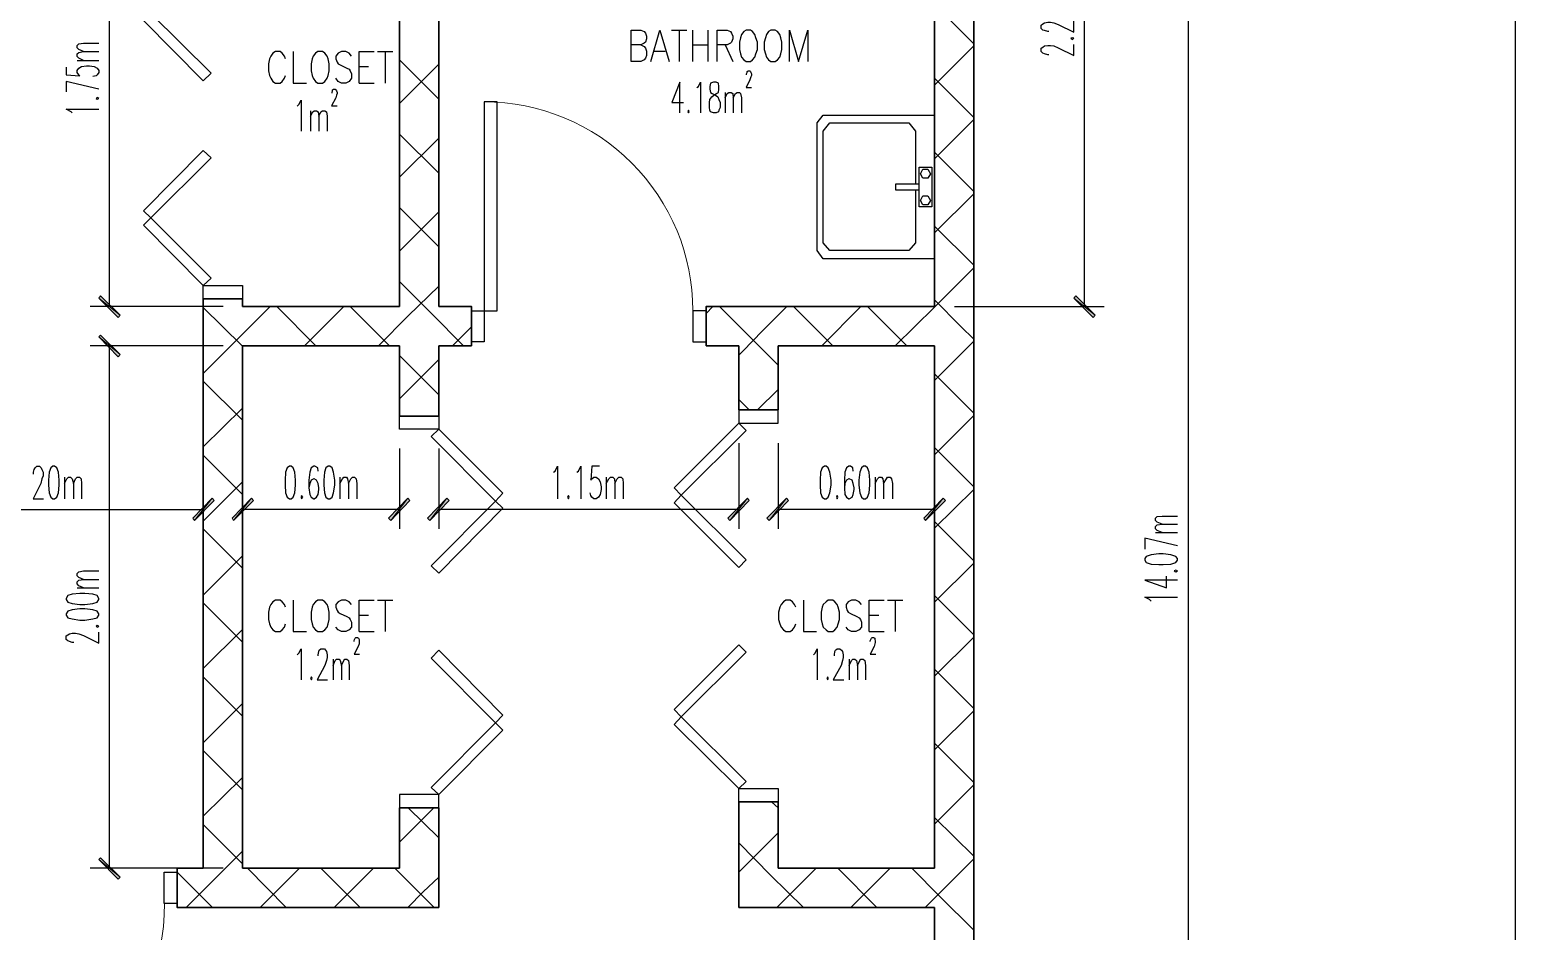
# Model space of a CAD drawing. Header units: millimetres. Extents: x -102235 to 28000, y -9692 to 28742.
# Drawn here: x -73533 to -62154, y 7694 to 14596 of the extents above; entities that cross this region are included whole.
import ezdxf

# ---------------------------------------------------------------- set-up
doc = ezdxf.new("R2010")
doc.units = ezdxf.units.MM
doc.header["$MEASUREMENT"] = 0
for name, color, linetype, lineweight in [('Drawing & Figure_Pen_No__1', 7, 'Continuous', 13), ('Drawing & Figure_Pen_No__141', 7, 'Continuous', 20), ('Drawing & Figure_Pen_No__41', 7, 'Continuous', 25), ('Drawing & Figure_Pen_No__7', 7, 'Continuous', 35)]:
    doc.layers.add(name, color=color, linetype=linetype, lineweight=lineweight)

msp = doc.modelspace()

# ---------------------------------------------------------------- hatches: boundary and pattern name
at = {"layer": 'Drawing & Figure_Pen_No__1', "linetype": 'Continuous', "lineweight": 0, "true_color": 0x000000}
for points in [[(-72991, 12558), (-73004, 12541), (-72839, 12410)], [(-73004, 12541), (-72856, 12393), (-72839, 12410)], [(-65519, 12558), (-65536, 12541), (-65371, 12410)], [(-65536, 12541), (-65388, 12393), (-65371, 12410)], [(-72839, 12109), (-72991, 12258), (-73004, 12245)], [(-72856, 12092), (-72839, 12109), (-73004, 12245)], [(-72284, 10856), (-72271, 10839), (-72136, 11009)], [(-72271, 10839), (-72119, 10992), (-72136, 11009)], [(-71835, 11009), (-71983, 10856), (-71971, 10839)], [(-71818, 10992), (-71835, 11009), (-71971, 10839)], [(-70785, 10856), (-70768, 10839), (-70637, 11009)], [(-70768, 10839), (-70620, 10992), (-70637, 11009)], [(-70337, 11009), (-70485, 10856), (-70468, 10839)], [(-70320, 10992), (-70337, 11009), (-70468, 10839)], [(-68186, 10856), (-68169, 10839), (-68034, 11009)], [(-68169, 10839), (-68021, 10992), (-68034, 11009)], [(-67737, 11009), (-67886, 10856), (-67869, 10839)], [(-67720, 10992), (-67737, 11009), (-67869, 10839)], [(-66683, 10856), (-66671, 10839), (-66535, 11009)], [(-66671, 10839), (-66518, 10992), (-66535, 11009)], [(-72991, 8257), (-73004, 8244), (-72839, 8109)], [(-73004, 8244), (-72856, 8092), (-72839, 8109)]]:
    msp.add_hatch(color=18, dxfattribs=at).paths.add_polyline_path(points)

# ---------------------------------------------------------------- linework, layer by layer
at = {"layer": 'Drawing & Figure_Pen_No__1', "linetype": 'Continuous', "flags": 128}
for points in [[(-68453, 12446, 0.414214), (-70051, 14044)], [(-74301, 6107, 0.414214), (-72500, 7908)]]:
    msp.add_lwpolyline(points, format="xyb", dxfattribs=at)
for points in [[(-72991, 12558), (-73004, 12541), (-72839, 12410)], [(-73004, 12541), (-72839, 12410), (-72856, 12393)], [(-65519, 12558), (-65536, 12541), (-65371, 12410)], [(-65536, 12541), (-65371, 12410), (-65388, 12393)], [(-72839, 12109), (-73004, 12245), (-72991, 12258)], [(-72856, 12092), (-72839, 12109), (-73004, 12245)], [(-72284, 10856), (-72271, 10839), (-72136, 11009)], [(-72271, 10839), (-72136, 11009), (-72119, 10992)], [(-71835, 11009), (-71971, 10839), (-71983, 10856)], [(-71818, 10992), (-71835, 11009), (-71971, 10839)], [(-70785, 10856), (-70768, 10839), (-70637, 11009)], [(-70768, 10839), (-70637, 11009), (-70620, 10992)], [(-70337, 11009), (-70468, 10839), (-70485, 10856)], [(-70320, 10992), (-70337, 11009), (-70468, 10839)], [(-68186, 10856), (-68169, 10839), (-68034, 11009)], [(-68169, 10839), (-68034, 11009), (-68021, 10992)], [(-67737, 11009), (-67869, 10839), (-67886, 10856)], [(-67720, 10992), (-67737, 11009), (-67869, 10839)], [(-66683, 10856), (-66671, 10839), (-66535, 11009)], [(-66671, 10839), (-66535, 11009), (-66518, 10992)], [(-72991, 8257), (-73004, 8244), (-72839, 8109)], [(-73004, 8244), (-72839, 8109), (-72856, 8092)]]:
    msp.add_lwpolyline(points, close=True, dxfattribs=at)
at = {"layer": 'Drawing & Figure_Pen_No__141', "linetype": 'Continuous', "flags": 128}
for points in [[(-66302, 14489), (-66603, 14789)], [(-66603, 14171), (-66302, 14472)], [(-70400, 14065), (-70701, 14366)], [(-70701, 14031), (-70400, 14332)], [(-66302, 13925), (-66603, 14226)], [(-66603, 13608), (-66302, 13909)], [(-70400, 13498), (-70701, 13798)], [(-70701, 13468), (-70400, 13765)], [(-66302, 13358), (-66603, 13659)], [(-66603, 13041), (-66302, 13341)], [(-70400, 12935), (-70701, 13235)], [(-70701, 12901), (-70400, 13202)], [(-66302, 12795), (-66603, 13092)], [(-66603, 12473), (-66302, 12774)], [(-70455, 12423), (-70701, 12668)], [(-70633, 12406), (-70400, 12634)], [(-72204, 12533), (-72195, 12537)], [(-66302, 12228), (-66400, 12325), (-66603, 12528)], [(-71903, 12173), (-72055, 12325), (-72204, 12469)], [(-71933, 12236), (-71691, 12478)], [(-71340, 12177), (-71641, 12478)], [(-71429, 12177), (-71128, 12478)], [(-70777, 12177), (-71078, 12478)], [(-70862, 12177), (-70633, 12406)], [(-70210, 12177), (-70455, 12423)], [(-68351, 12423), (-68300, 12478)], [(-68000, 12228), (-68250, 12478)], [(-67962, 12245), (-67953, 12258), (-67733, 12478)], [(-67382, 12177), (-67682, 12478)], [(-67466, 12177), (-67166, 12478)], [(-66815, 12177), (-67115, 12478)], [(-66903, 12177), (-66603, 12473)], [(-70294, 12177), (-70150, 12321)], [(-72204, 11965), (-71933, 12236)], [(-68101, 12105), (-67962, 12245)], [(-67801, 12029), (-68000, 12228)], [(-66603, 11910), (-66302, 12211)], [(-70400, 11800), (-70701, 12101)], [(-70701, 11771), (-70400, 12071)], [(-66302, 11661), (-66603, 11961)], [(-71903, 11606), (-72204, 11906)], [(-67958, 11686), (-67801, 11843)], [(-68021, 11686), (-68101, 11766)], [(-72204, 11402), (-71903, 11699)], [(-66603, 11343), (-66302, 11644)], [(-66302, 11098), (-66603, 11398)], [(-71903, 11038), (-72204, 11339)], [(-72204, 10835), (-71903, 11136)], [(-66603, 10780), (-66302, 11076)], [(-66302, 10530), (-66603, 10831)], [(-71903, 10475), (-72204, 10776)], [(-72204, 10268), (-71903, 10568)], [(-66603, 10213), (-66302, 10513)], [(-66302, 9963), (-66603, 10264)], [(-71903, 9908), (-72204, 10209)], [(-72204, 9705), (-71903, 10005)], [(-66603, 9646), (-66302, 9946)], [(-66302, 9400), (-66603, 9701)], [(-71903, 9341), (-72204, 9641)], [(-72204, 9138), (-71903, 9438)], [(-66603, 9083), (-66302, 9383)], [(-66302, 8833), (-66603, 9133)], [(-71903, 8778), (-72204, 9078)], [(-72204, 8575), (-71903, 8871)], [(-66603, 8515), (-66302, 8816)], [(-67801, 8638), (-67852, 8685)], [(-70701, 8376), (-70438, 8638)], [(-70400, 8409), (-70633, 8638)], [(-66302, 8270), (-66603, 8566)], [(-71903, 8210), (-72204, 8511)], [(-68101, 8147), (-67801, 8448)], [(-72089, 8122), (-71903, 8308)], [(-67856, 8122), (-68101, 8371)], [(-66527, 8024), (-66302, 8249)], [(-72132, 7876), (-72403, 8147)], [(-72335, 7876), (-72089, 8122)], [(-71569, 7876), (-71865, 8177)], [(-71768, 7876), (-71467, 8177)], [(-71001, 7876), (-71302, 8177)], [(-71200, 7876), (-70900, 8177)], [(-70434, 7876), (-70735, 8177)], [(-70519, 7995), (-70400, 8109)], [(-67606, 7876), (-67856, 8122)], [(-67809, 7876), (-67509, 8177)], [(-67043, 7876), (-67344, 8177)], [(-67242, 7876), (-66942, 8177)], [(-66561, 7961), (-66776, 8177)], [(-70637, 7876), (-70519, 7995)], [(-66675, 7876), (-66527, 8024)], [(-66302, 7702), (-66561, 7961)]]:
    msp.add_lwpolyline(points, dxfattribs=at)
at = {"layer": 'Drawing & Figure_Pen_No__41', "linetype": 'Continuous', "flags": 128}
for points in [[(-62154, 28742), (-62154, -9692)], [(-64660, 24619), (-64660, -3524)], [(-65456, 16876), (-65456, 12478)], [(-72923, 15974), (-72923, 12478)], [(-68851, 14480), (-68825, 14467), (-68817, 14455), (-68808, 14433), (-68808, 14400), (-68817, 14378), (-68825, 14366), (-68851, 14353), (-68927, 14353), (-68927, 14594), (-68851, 14594), (-68825, 14582), (-68817, 14569), (-68808, 14548), (-68808, 14527), (-68817, 14501), (-68825, 14493), (-68851, 14480), (-68927, 14480)], [(-68775, 14353), (-68707, 14594), (-68635, 14353)], [(-68618, 14594), (-68499, 14594)], [(-68559, 14594), (-68559, 14353)], [(-68457, 14594), (-68457, 14353)], [(-68339, 14594), (-68339, 14353)], [(-68267, 14353), (-68267, 14594), (-68190, 14594), (-68165, 14582), (-68157, 14569), (-68148, 14548), (-68148, 14527), (-68157, 14501), (-68165, 14493), (-68190, 14480), (-68267, 14480)], [(-67712, 14353), (-67712, 14594), (-67644, 14353), (-67572, 14594), (-67572, 14353)], [(-65727, 14582), (-65735, 14582), (-65760, 14590), (-65773, 14594), (-65786, 14607), (-65786, 14632), (-65773, 14641), (-65760, 14649), (-65735, 14654), (-65714, 14654), (-65688, 14649), (-65655, 14637), (-65536, 14577), (-65536, 14662)], [(-73122, 14429), (-73156, 14446), (-73169, 14459), (-73169, 14476), (-73156, 14489), (-73122, 14493), (-73004, 14493)], [(-68457, 14480), (-68339, 14480)], [(-68207, 14480), (-68148, 14353)], [(-65727, 14404), (-65735, 14404), (-65760, 14412), (-65773, 14417), (-65786, 14429), (-65786, 14455), (-65773, 14463), (-65760, 14472), (-65735, 14476), (-65714, 14476), (-65688, 14472), (-65655, 14459), (-65536, 14400), (-65536, 14484)], [(-73122, 14362), (-73156, 14378), (-73169, 14391), (-73169, 14412), (-73156, 14421), (-73122, 14429), (-73004, 14429)], [(-73169, 14362), (-73004, 14362)], [(-71573, 14374), (-71581, 14395), (-71598, 14417), (-71615, 14429), (-71649, 14429), (-71670, 14417), (-71687, 14395), (-71696, 14374), (-71704, 14336), (-71704, 14281), (-71696, 14247), (-71687, 14226), (-71670, 14201), (-71649, 14188), (-71615, 14188), (-71598, 14201), (-71581, 14226), (-71573, 14247)], [(-71514, 14429), (-71514, 14188), (-71412, 14188)], [(-71069, 14395), (-71086, 14417), (-71111, 14429), (-71145, 14429), (-71171, 14417), (-71188, 14395), (-71188, 14374), (-71179, 14349), (-71171, 14336), (-71154, 14328), (-71103, 14302), (-71086, 14294), (-71078, 14281), (-71069, 14260), (-71069, 14226), (-71086, 14201), (-71111, 14188), (-71145, 14188), (-71171, 14201), (-71188, 14226)], [(-71010, 14188), (-71010, 14429), (-70895, 14429)], [(-70870, 14429), (-70752, 14429)], [(-70811, 14429), (-70811, 14188)], [(-68749, 14433), (-68665, 14433)], [(-73253, 14311), (-73253, 14251), (-73148, 14243), (-73156, 14251), (-73169, 14268), (-73169, 14285), (-73156, 14302), (-73135, 14315), (-73097, 14319), (-73076, 14319), (-73038, 14315), (-73016, 14302), (-73004, 14285), (-73004, 14268), (-73016, 14251), (-73025, 14243), (-73050, 14239)], [(-71010, 14315), (-70938, 14315)], [(-68042, 14251), (-68042, 14260), (-68038, 14268), (-68038, 14277), (-68030, 14281), (-68017, 14281), (-68013, 14277), (-68008, 14268), (-68004, 14260), (-68004, 14247), (-68008, 14235), (-68017, 14213), (-68046, 14154), (-68004, 14154)], [(-73004, 14141), (-73253, 14201), (-73253, 14120)], [(-71217, 14112), (-71217, 14116), (-71213, 14129), (-71213, 14137), (-71205, 14141), (-71192, 14141), (-71188, 14137), (-71183, 14129), (-71179, 14116), (-71179, 14108), (-71183, 14095), (-71188, 14074), (-71221, 14014), (-71179, 14014)], [(-71010, 14188), (-70895, 14188)], [(-68554, 13959), (-68554, 14196), (-68614, 14040), (-68525, 14040)], [(-68423, 14154), (-68411, 14163), (-68394, 14196), (-68394, 13959)], [(-68207, 14116), (-68207, 13959)], [(-68207, 14074), (-68190, 14108), (-68178, 14116), (-68161, 14116), (-68148, 14108), (-68144, 14074), (-68144, 13959)], [(-68144, 14074), (-68127, 14108), (-68114, 14116), (-68097, 14116), (-68089, 14108), (-68080, 14074), (-68080, 13959)], [(-71484, 14010), (-71471, 14023), (-71454, 14057), (-71454, 13820)], [(-73207, 13959), (-73215, 13968), (-73253, 13989), (-73004, 13989)], [(-71382, 13976), (-71382, 13820)], [(-71382, 13934), (-71365, 13968), (-71353, 13976), (-71336, 13976), (-71323, 13968), (-71319, 13934), (-71319, 13820)], [(-71319, 13934), (-71302, 13968), (-71289, 13976), (-71272, 13976), (-71260, 13968), (-71255, 13934), (-71255, 13820)], [(-66747, 13367), (-66747, 12965), (-66798, 12905), (-67403, 12905), (-67454, 12965), (-67454, 13820), (-67403, 13883), (-66798, 13883), (-66747, 13820), (-66747, 13417)], [(-66721, 13367), (-66899, 13367), (-66899, 13417), (-66721, 13417)], [(-72051, 12478), (-73071, 12478)], [(-66450, 12478), (-65303, 12478)], [(-72051, 12177), (-73071, 12177)], [(-72923, 12177), (-72923, 8177)], [(-72204, 11910), (-72204, 10776)], [(-71903, 11411), (-71903, 10776)], [(-70701, 11390), (-70701, 10776)], [(-70400, 11390), (-70400, 10776)], [(-68101, 11432), (-68101, 10776)], [(-67801, 11432), (-67801, 10776)], [(-66603, 11428), (-66603, 10776)], [(-73503, 11195), (-73503, 11208), (-73499, 11229), (-73491, 11242), (-73478, 11254), (-73457, 11254), (-73444, 11242), (-73440, 11229), (-73431, 11208), (-73431, 11182), (-73440, 11157), (-73448, 11123), (-73507, 11004), (-73427, 11004)], [(-73266, 11170), (-73266, 11004)], [(-73266, 11123), (-73249, 11157), (-73237, 11170), (-73220, 11170), (-73207, 11157), (-73198, 11123), (-73198, 11004)], [(-73198, 11123), (-73181, 11157), (-73169, 11170), (-73152, 11170), (-73139, 11157), (-73135, 11123), (-73135, 11004)], [(-71323, 11216), (-71327, 11242), (-71348, 11254), (-71357, 11254), (-71378, 11242), (-71387, 11208), (-71395, 11148), (-71395, 11089), (-71387, 11038), (-71378, 11017), (-71357, 11004), (-71353, 11004), (-71336, 11017), (-71323, 11038), (-71319, 11076), (-71319, 11089), (-71323, 11123), (-71336, 11148), (-71353, 11157), (-71357, 11157), (-71378, 11148), (-71387, 11123), (-71395, 11089)], [(-71158, 11170), (-71158, 11004)], [(-71158, 11123), (-71137, 11157), (-71128, 11170), (-71107, 11170), (-71099, 11157), (-71090, 11123), (-71090, 11004)], [(-71090, 11123), (-71073, 11157), (-71061, 11170), (-71044, 11170), (-71031, 11157), (-71027, 11123), (-71027, 11004)], [(-69520, 11208), (-69507, 11216), (-69490, 11254), (-69490, 11004)], [(-69342, 11208), (-69329, 11216), (-69312, 11254), (-69312, 11004)], [(-69168, 11254), (-69228, 11254), (-69236, 11148), (-69228, 11157), (-69211, 11170), (-69194, 11170), (-69177, 11157), (-69164, 11136), (-69156, 11098), (-69156, 11076), (-69164, 11038), (-69177, 11017), (-69194, 11004), (-69211, 11004), (-69228, 11017), (-69236, 11030), (-69240, 11051)], [(-69117, 11170), (-69117, 11004)], [(-69117, 11123), (-69096, 11157), (-69084, 11170), (-69067, 11170), (-69054, 11157), (-69050, 11123), (-69050, 11004)], [(-69050, 11123), (-69033, 11157), (-69020, 11170), (-69003, 11170), (-68990, 11157), (-68986, 11123), (-68986, 11004)], [(-67225, 11216), (-67229, 11242), (-67246, 11254), (-67259, 11254), (-67276, 11242), (-67289, 11208), (-67293, 11148), (-67293, 11089), (-67289, 11038), (-67276, 11017), (-67259, 11004), (-67255, 11004), (-67234, 11017), (-67225, 11038), (-67217, 11076), (-67217, 11089), (-67225, 11123), (-67234, 11148), (-67255, 11157), (-67259, 11157), (-67276, 11148), (-67289, 11123), (-67293, 11089)], [(-67056, 11170), (-67056, 11004)], [(-67056, 11123), (-67039, 11157), (-67026, 11170), (-67009, 11170), (-66997, 11157), (-66992, 11123), (-66992, 11004)], [(-66992, 11123), (-66971, 11157), (-66963, 11170), (-66942, 11170), (-66933, 11157), (-66925, 11123), (-66925, 11004)], [(-74604, 10924), (-72204, 10924)], [(-70701, 10924), (-71903, 10924)], [(-68101, 10924), (-70400, 10924)], [(-66603, 10924), (-67801, 10924)], [(-64859, 10810), (-64897, 10827), (-64910, 10839), (-64910, 10856), (-64897, 10869), (-64859, 10873), (-64740, 10873)], [(-64740, 10645), (-64990, 10704), (-64990, 10619)], [(-64859, 10746), (-64897, 10763), (-64910, 10776), (-64910, 10793), (-64897, 10806), (-64859, 10810), (-64740, 10810)], [(-64910, 10746), (-64740, 10746)], [(-73122, 10386), (-73156, 10403), (-73169, 10416), (-73169, 10433), (-73156, 10446), (-73122, 10454), (-73004, 10454)], [(-73122, 10323), (-73156, 10340), (-73169, 10353), (-73169, 10369), (-73156, 10382), (-73122, 10386), (-73004, 10386)], [(-64740, 10382), (-64990, 10382), (-64825, 10323), (-64825, 10412)], [(-73169, 10323), (-73004, 10323)], [(-64943, 10221), (-64956, 10234), (-64990, 10251), (-64740, 10251)], [(-71573, 10175), (-71581, 10196), (-71598, 10217), (-71615, 10230), (-71649, 10230), (-71670, 10217), (-71687, 10196), (-71696, 10175), (-71704, 10137), (-71704, 10082), (-71696, 10048), (-71687, 10022), (-71670, 10001), (-71649, 9988), (-71615, 9988), (-71598, 10001), (-71581, 10022), (-71573, 10048)], [(-71514, 10230), (-71514, 9988), (-71412, 9988)], [(-71069, 10196), (-71086, 10217), (-71111, 10230), (-71145, 10230), (-71171, 10217), (-71188, 10196), (-71188, 10175), (-71179, 10149), (-71171, 10137), (-71154, 10128), (-71103, 10103), (-71086, 10094), (-71078, 10082), (-71069, 10060), (-71069, 10022), (-71086, 10001), (-71111, 9988), (-71145, 9988), (-71171, 10001), (-71188, 10022)], [(-71010, 9988), (-71010, 10230), (-70895, 10230)], [(-70870, 10230), (-70752, 10230)], [(-70811, 10230), (-70811, 9988)], [(-67665, 10175), (-67674, 10196), (-67691, 10217), (-67708, 10230), (-67742, 10230), (-67759, 10217), (-67776, 10196), (-67788, 10175), (-67797, 10137), (-67797, 10082), (-67788, 10048), (-67776, 10022), (-67759, 10001), (-67742, 9988), (-67708, 9988), (-67691, 10001), (-67674, 10022), (-67665, 10048)], [(-67606, 10230), (-67606, 9988), (-67505, 9988)], [(-67162, 10196), (-67179, 10217), (-67204, 10230), (-67238, 10230), (-67263, 10217), (-67280, 10196), (-67280, 10175), (-67272, 10149), (-67263, 10137), (-67246, 10128), (-67196, 10103), (-67179, 10094), (-67170, 10082), (-67162, 10060), (-67162, 10022), (-67179, 10001), (-67204, 9988), (-67238, 9988), (-67263, 10001), (-67280, 10022)], [(-67102, 9988), (-67102, 10230), (-66988, 10230)], [(-66963, 10230), (-66844, 10230)], [(-66903, 10230), (-66903, 9988)], [(-71010, 10115), (-70938, 10115)], [(-67102, 10115), (-67030, 10115)], [(-73194, 9904), (-73207, 9904), (-73228, 9912), (-73241, 9917), (-73253, 9929), (-73253, 9955), (-73241, 9963), (-73228, 9972), (-73207, 9976), (-73181, 9976), (-73156, 9972), (-73122, 9959), (-73004, 9900), (-73004, 9984)], [(-71048, 9912), (-71048, 9917), (-71044, 9929), (-71039, 9938), (-71035, 9942), (-71022, 9942), (-71014, 9938), (-71010, 9929), (-71010, 9917), (-71010, 9904), (-71010, 9895), (-71018, 9874), (-71048, 9815), (-71006, 9815)], [(-71010, 9988), (-70895, 9988)], [(-67102, 9988), (-66988, 9988)], [(-67094, 9912), (-67094, 9917), (-67090, 9929), (-67085, 9938), (-67081, 9942), (-67069, 9942), (-67060, 9938), (-67060, 9929), (-67056, 9917), (-67056, 9904), (-67060, 9895), (-67064, 9874), (-67094, 9815), (-67052, 9815)], [(-71484, 9811), (-71471, 9823), (-71454, 9857), (-71454, 9620)], [(-71323, 9802), (-71323, 9811), (-71319, 9836), (-71315, 9845), (-71302, 9857), (-71276, 9857), (-71268, 9845), (-71260, 9836), (-71255, 9811), (-71255, 9790), (-71260, 9768), (-71272, 9730), (-71332, 9620), (-71251, 9620)], [(-67530, 9811), (-67517, 9823), (-67500, 9857), (-67500, 9620)], [(-67369, 9802), (-67369, 9811), (-67365, 9836), (-67361, 9845), (-67348, 9857), (-67327, 9857), (-67314, 9845), (-67306, 9836), (-67301, 9811), (-67301, 9790), (-67306, 9768), (-67318, 9730), (-67378, 9620), (-67297, 9620)], [(-71209, 9777), (-71209, 9620)], [(-71209, 9730), (-71192, 9768), (-71183, 9777), (-71162, 9777), (-71154, 9768), (-71145, 9730), (-71145, 9620)], [(-71145, 9730), (-71128, 9768), (-71120, 9777), (-71103, 9777), (-71090, 9768), (-71086, 9730), (-71086, 9620)], [(-67255, 9777), (-67255, 9620)], [(-67255, 9730), (-67238, 9768), (-67229, 9777), (-67212, 9777), (-67200, 9768), (-67191, 9730), (-67191, 9620)], [(-67191, 9730), (-67174, 9768), (-67166, 9777), (-67149, 9777), (-67136, 9768), (-67132, 9730), (-67132, 9620)], [(-72051, 8177), (-73071, 8177)]]:
    msp.add_lwpolyline(points, dxfattribs=at)
for points in [[(-72204, 14205), (-72144, 14264), (-72606, 14721), (-72661, 14666)], [(-68046, 14594), (-68063, 14582), (-68080, 14560), (-68089, 14535), (-68097, 14501), (-68097, 14446), (-68089, 14412), (-68080, 14387), (-68063, 14366), (-68046, 14353), (-68013, 14353), (-67996, 14366), (-67979, 14387), (-67970, 14412), (-67958, 14446), (-67958, 14501), (-67970, 14535), (-67979, 14560), (-67996, 14582), (-68013, 14594)], [(-67856, 14594), (-67873, 14582), (-67890, 14560), (-67898, 14535), (-67907, 14501), (-67907, 14446), (-67898, 14412), (-67890, 14387), (-67873, 14366), (-67856, 14353), (-67822, 14353), (-67805, 14366), (-67788, 14387), (-67780, 14412), (-67771, 14446), (-67771, 14501), (-67780, 14535), (-67788, 14560), (-67805, 14582), (-67822, 14594)], [(-65557, 14531), (-65545, 14522), (-65536, 14531), (-65545, 14535)], [(-71327, 14429), (-71344, 14417), (-71361, 14395), (-71370, 14374), (-71378, 14336), (-71378, 14281), (-71370, 14247), (-71361, 14226), (-71344, 14201), (-71327, 14188), (-71289, 14188), (-71272, 14201), (-71255, 14226), (-71247, 14247), (-71238, 14281), (-71238, 14336), (-71247, 14374), (-71255, 14395), (-71272, 14417), (-71289, 14429)], [(-68296, 14196), (-68317, 14188), (-68322, 14163), (-68322, 14141), (-68317, 14116), (-68305, 14108), (-68279, 14095), (-68262, 14082), (-68254, 14061), (-68245, 14040), (-68245, 14002), (-68254, 13981), (-68258, 13968), (-68275, 13959), (-68296, 13959), (-68317, 13968), (-68322, 13981), (-68326, 14002), (-68326, 14040), (-68322, 14061), (-68309, 14082), (-68292, 14095), (-68271, 14108), (-68258, 14116), (-68254, 14141), (-68254, 14163), (-68258, 14188), (-68275, 14196)], [(-73025, 14069), (-73016, 14065), (-73004, 14069), (-73016, 14078)], [(-70053, 12444), (-69951, 12444), (-69951, 14044), (-70053, 14044)], [(-68487, 13981), (-68491, 13968), (-68487, 13959), (-68482, 13968)], [(-66603, 12842), (-67454, 12842), (-67500, 12905), (-67500, 13883), (-67454, 13942), (-66603, 13942)], [(-72204, 13671), (-72144, 13616), (-72606, 13155), (-72661, 13210)], [(-66624, 13240), (-66721, 13240), (-66721, 13544), (-66624, 13544)], [(-66633, 13494), (-66654, 13460), (-66692, 13460), (-66709, 13494), (-66692, 13528), (-66654, 13528)], [(-66654, 13257), (-66692, 13257), (-66709, 13290), (-66692, 13324), (-66654, 13324), (-66633, 13290)], [(-72204, 12639), (-72144, 12694), (-72606, 13155), (-72661, 13100)], [(-71903, 12639), (-71903, 12537), (-72204, 12537), (-72204, 12639)], [(-70053, 12207), (-70150, 12207), (-70150, 12444), (-70053, 12444)], [(-68453, 12207), (-68351, 12207), (-68351, 12444), (-68453, 12444)], [(-70701, 11538), (-70701, 11639), (-70400, 11639), (-70400, 11538)], [(-67801, 11584), (-67801, 11686), (-68101, 11686), (-68101, 11584)], [(-70400, 11538), (-70459, 11483), (-69964, 10988), (-69909, 11047)], [(-68101, 11584), (-68046, 11529), (-68542, 11034), (-68597, 11089)], [(-73355, 11254), (-73372, 11242), (-73385, 11208), (-73389, 11148), (-73389, 11110), (-73385, 11051), (-73372, 11017), (-73355, 11004), (-73342, 11004), (-73325, 11017), (-73313, 11051), (-73308, 11110), (-73308, 11148), (-73313, 11208), (-73325, 11242), (-73342, 11254)], [(-71543, 11254), (-71560, 11242), (-71573, 11208), (-71577, 11148), (-71577, 11110), (-71573, 11051), (-71560, 11017), (-71543, 11004), (-71530, 11004), (-71514, 11017), (-71501, 11051), (-71497, 11110), (-71497, 11148), (-71501, 11208), (-71514, 11242), (-71530, 11254)], [(-71247, 11254), (-71264, 11242), (-71276, 11208), (-71281, 11148), (-71281, 11110), (-71276, 11051), (-71264, 11017), (-71247, 11004), (-71234, 11004), (-71217, 11017), (-71205, 11051), (-71196, 11110), (-71196, 11148), (-71205, 11208), (-71217, 11242), (-71234, 11254)], [(-67445, 11254), (-67462, 11242), (-67475, 11208), (-67479, 11148), (-67479, 11110), (-67475, 11051), (-67462, 11017), (-67445, 11004), (-67433, 11004), (-67416, 11017), (-67403, 11051), (-67395, 11110), (-67395, 11148), (-67403, 11208), (-67416, 11242), (-67433, 11254)], [(-67145, 11254), (-67162, 11242), (-67174, 11208), (-67183, 11148), (-67183, 11110), (-67174, 11051), (-67162, 11017), (-67145, 11004), (-67132, 11004), (-67115, 11017), (-67102, 11051), (-67098, 11110), (-67098, 11148), (-67102, 11208), (-67115, 11242), (-67132, 11254)], [(-71450, 11030), (-71454, 11017), (-71450, 11004), (-71442, 11017)], [(-70400, 10437), (-70459, 10492), (-69964, 10988), (-69909, 10933)], [(-69405, 11030), (-69414, 11017), (-69405, 11004), (-69401, 11017)], [(-68101, 10480), (-68046, 10539), (-68542, 11034), (-68597, 10975)], [(-67348, 11030), (-67352, 11017), (-67348, 11004), (-67344, 11017)], [(-64990, 10535), (-64982, 10518), (-64943, 10505), (-64884, 10501), (-64850, 10501), (-64791, 10505), (-64753, 10518), (-64740, 10535), (-64740, 10547), (-64753, 10564), (-64791, 10577), (-64850, 10585), (-64884, 10585), (-64943, 10577), (-64982, 10564), (-64990, 10547)], [(-64766, 10454), (-64753, 10446), (-64740, 10454), (-64753, 10458)], [(-73253, 10234), (-73241, 10213), (-73207, 10204), (-73148, 10196), (-73110, 10196), (-73050, 10204), (-73016, 10213), (-73004, 10234), (-73004, 10242), (-73016, 10264), (-73050, 10276), (-73110, 10281), (-73148, 10281), (-73207, 10276), (-73241, 10264), (-73253, 10242)], [(-73253, 10115), (-73241, 10094), (-73207, 10086), (-73148, 10077), (-73110, 10077), (-73050, 10086), (-73016, 10094), (-73004, 10115), (-73004, 10124), (-73016, 10145), (-73050, 10154), (-73110, 10162), (-73148, 10162), (-73207, 10154), (-73241, 10145), (-73253, 10124)], [(-71327, 10230), (-71344, 10217), (-71361, 10196), (-71370, 10175), (-71378, 10137), (-71378, 10082), (-71370, 10048), (-71361, 10022), (-71344, 10001), (-71327, 9988), (-71289, 9988), (-71272, 10001), (-71255, 10022), (-71247, 10048), (-71238, 10082), (-71238, 10137), (-71247, 10175), (-71255, 10196), (-71272, 10217), (-71289, 10230)], [(-67416, 10230), (-67433, 10217), (-67454, 10196), (-67462, 10175), (-67471, 10137), (-67471, 10082), (-67462, 10048), (-67454, 10022), (-67433, 10001), (-67416, 9988), (-67382, 9988), (-67365, 10001), (-67348, 10022), (-67339, 10048), (-67331, 10082), (-67331, 10137), (-67339, 10175), (-67348, 10196), (-67365, 10217), (-67382, 10230)], [(-73025, 10031), (-73016, 10022), (-73004, 10031), (-73016, 10035)], [(-70400, 9845), (-70459, 9785), (-69964, 9290), (-69909, 9349)], [(-68101, 9887), (-68046, 9832), (-68542, 9337), (-68597, 9392)], [(-71374, 9641), (-71382, 9629), (-71374, 9620), (-71370, 9629)], [(-67420, 9641), (-67428, 9629), (-67420, 9620), (-67416, 9629)], [(-68101, 8786), (-68046, 8841), (-68542, 9337), (-68597, 9277)], [(-70400, 8740), (-70459, 8795), (-69964, 9290), (-69909, 9235)], [(-67801, 8786), (-67801, 8685), (-68101, 8685), (-68101, 8786)], [(-70701, 8740), (-70701, 8638), (-70400, 8638), (-70400, 8740)], [(-72504, 8147), (-72403, 8147), (-72403, 7906), (-72504, 7906)]]:
    msp.add_lwpolyline(points, close=True, dxfattribs=at)
at = {"layer": 'Drawing & Figure_Pen_No__7', "linetype": 'Continuous', "flags": 128}
for points in [[(-70400, 12478), (-70400, 16127)], [(-70701, 15974), (-70701, 12478)], [(-66302, 12325), (-66302, 14857), (-66603, 14857), (-66603, 12478)], [(-71903, 12478), (-71903, 12537), (-72204, 12537), (-72204, 12325)], [(-70701, 12478), (-71903, 12478)], [(-70400, 12177), (-70150, 12177), (-70150, 12478), (-70400, 12478)], [(-67953, 12478), (-68351, 12478), (-68351, 12177), (-68101, 12177)], [(-66603, 12478), (-67953, 12478)], [(-72204, 12325), (-72204, 8177)], [(-66302, 8024), (-66302, 12325)], [(-71903, 8177), (-71903, 12177)], [(-71903, 12177), (-70701, 12177)], [(-70701, 12177), (-70701, 11639), (-70400, 11639), (-70400, 12177)], [(-68101, 12177), (-68101, 11686), (-67801, 11686), (-67801, 12177)], [(-67801, 12177), (-66603, 12177)], [(-66603, 12177), (-66603, 8177)], [(-67801, 8177), (-67801, 8685), (-68101, 8685), (-68101, 7876)], [(-70400, 7876), (-70400, 8638), (-70701, 8638), (-70701, 8177)], [(-72204, 8177), (-72403, 8177), (-72403, 7876), (-72051, 7876), (-70400, 7876)], [(-70701, 8177), (-71903, 8177)], [(-66603, 8177), (-67801, 8177)], [(-66302, 777), (-66302, 8024)], [(-68101, 7876), (-66603, 7876)], [(-66603, 7876), (-66603, 777)]]:
    msp.add_lwpolyline(points, dxfattribs=at)

doc.saveas('drawing.dxf')
